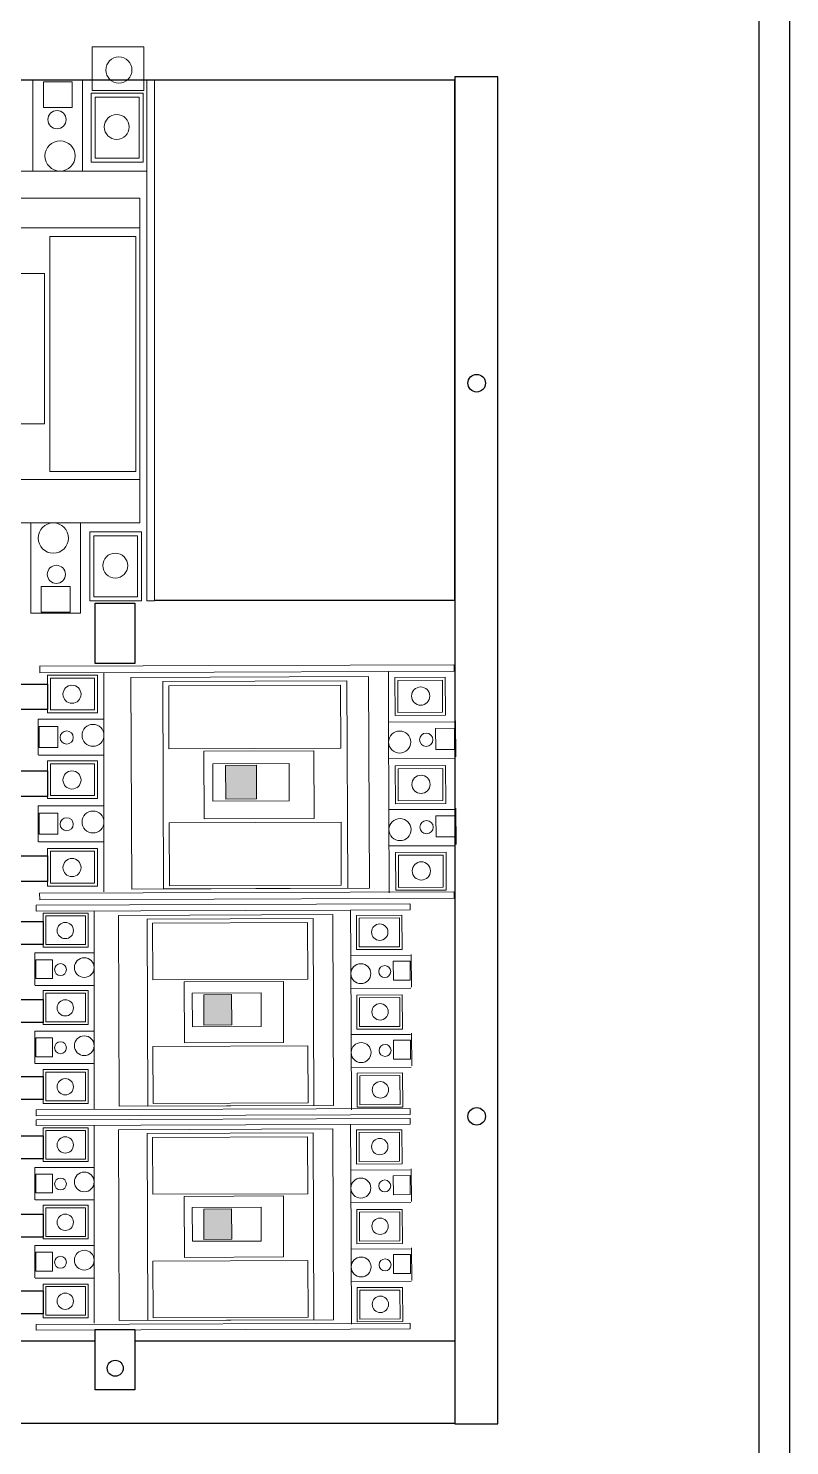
# Model space of a CAD drawing. Header units: inches. Extents: x 18739 to 22272, y 3658 to 7913.
# Drawn here: x 21216.49 to 21234.6, y 4867.96 to 4901.66 of the extents above; entities that cross this region are included whole.
import ezdxf

# ---------------------------------------------------------------- set-up
doc = ezdxf.new("R2010")
doc.units = ezdxf.units.IN
doc.header["$MEASUREMENT"] = 0
for name, color, linetype, lineweight in [('300-600AT', 7, 'Continuous', 13), ('CHASIS', 251, 'Continuous', 13), ('ENCLOSRURE', 7, 'Continuous', 20)]:
    doc.layers.add(name, color=color, linetype=linetype, lineweight=lineweight)

msp = doc.modelspace()

# ---------------------------------------------------------------- hatches: boundary and pattern name
at = {"layer": 'ENCLOSRURE'}
h = msp.add_hatch(color=3, dxfattribs=at)
h.dxf.hatch_style = 1
h.paths.add_polyline_path([(21221.18797, 4883.33502), (21221.919, 4883.33788), (21221.91586, 4884.13753), (21221.18484, 4884.13467)])
h = msp.add_hatch(color=3, dxfattribs=at)
h.dxf.hatch_style = 1
h.paths.add_polyline_path([(21220.66963, 4877.96129), (21221.32893, 4877.96387), (21221.32611, 4878.68507), (21220.66681, 4878.68248)])
h = msp.add_hatch(color=3, dxfattribs=at)
h.dxf.hatch_style = 1
h.paths.add_polyline_path([(21220.66963, 4872.86285), (21221.32893, 4872.86544), (21221.32611, 4873.58663), (21220.66681, 4873.58404)])

# ---------------------------------------------------------------- linework, layer by layer
at = {"color": 7}
for points in [[(21197.29193, 4916.1525), (21234.59875, 4916.1525), (21234.59875, 4859.99433), (21197.29193, 4859.99433)], [(21198.06717, 4915.23361), (21233.86543, 4915.23361), (21233.86543, 4860.8592), (21198.06717, 4860.8592)]]:
    msp.add_lwpolyline(points, close=True, dxfattribs=at)
at = {"color": 8}
for points in [[(21211.84964, 4888.05513), (21204.77007, 4888.05513), (21204.77007, 4900.43398), (21226.62698, 4900.43398), (21226.62698, 4888.05513), (21219.50787, 4888.05513)], [(21219.02917, 4870.45442), (21226.6356, 4870.45442), (21226.6356, 4868.48447), (21204.83246, 4868.48447), (21204.83246, 4870.45442), (21212.43372, 4870.45442)], [(21216.19681, 4870.45442), (21218.07635, 4870.45442)]]:
    msp.add_lwpolyline(points, dxfattribs=at)
for points in [[(21227.65561, 4900.50427), (21226.63933, 4900.50427), (21226.63933, 4868.47665), (21227.65561, 4868.47665)], [(21218.07927, 4887.99267), (21219.025, 4887.99267), (21219.025, 4886.55787), (21218.07927, 4886.55787)], [(21214.49816, 4886.06729), (21216.94715, 4886.06729), (21216.94715, 4885.46173), (21214.49816, 4885.46173)], [(21214.49816, 4884.00319), (21216.94715, 4884.00319), (21216.94715, 4883.39764), (21214.49816, 4883.39764)], [(21214.49816, 4881.98024), (21216.94715, 4881.98024), (21216.94715, 4881.37468), (21214.49816, 4881.37468)], [(21214.63618, 4880.42549), (21216.84489, 4880.42549), (21216.84489, 4879.87934), (21214.63618, 4879.87934)], [(21214.63618, 4878.56391), (21216.84489, 4878.56391), (21216.84489, 4878.01777), (21214.63618, 4878.01777)], [(21214.63618, 4876.73943), (21216.84489, 4876.73943), (21216.84489, 4876.19329), (21214.63618, 4876.19329)], [(21214.63618, 4875.32705), (21216.84489, 4875.32705), (21216.84489, 4874.78091), (21214.63618, 4874.78091)], [(21214.63618, 4873.46547), (21216.84489, 4873.46547), (21216.84489, 4872.91933), (21214.63618, 4872.91933)], [(21214.63618, 4871.64099), (21216.84489, 4871.64099), (21216.84489, 4871.09485), (21214.63618, 4871.09485)], [(21218.07927, 4870.71803), (21219.025, 4870.71803), (21219.025, 4869.28323), (21218.07927, 4869.28323)]]:
    msp.add_lwpolyline(points, close=True, dxfattribs=at)
for centre in [(21227.15585, 4893.22159), (21227.15585, 4875.78939)]:
    msp.add_circle(centre, 0.20907)
msp.add_circle((21218.55766, 4869.80007), 0.19034, dxfattribs=at)
at = {"layer": '300-600AT'}
for p, q in [((21216.59851, 4900.40781, -2052.84846), (21216.59851, 4898.26679, -2052.84846)), ((21216.59851, 4900.40781, -2139.55398), (21216.59851, 4898.26679, -2139.55398)), ((21216.59851, 4900.40781, -2223.46199), (21216.59851, 4898.26679, -2223.46199)), ((21216.60198, 4900.42605, -2052.84846), (21217.77802, 4900.42605, -2052.84846)), ((21217.77802, 4900.42605, -2052.84846), (21217.77802, 4898.26679, -2052.84846)), ((21219.30639, 4900.42605, -2052.84846), (21219.30639, 4888.04762, -2052.84846)), ((21219.30639, 4900.42605, -2052.84846), (21219.4933, 4900.42605, -2052.84846)), ((21219.4933, 4900.42605, -2052.84846), (21219.4933, 4888.04762, -2052.84846)), ((21213.75472, 4898.26679, -2052.84846), (21219.30639, 4898.26679, -2052.84846)), ((21216.55515, 4887.75703, -2052.84846), (21216.55515, 4889.89805, -2052.84846)), ((21217.73465, 4887.75703, -2052.84846), (21217.73465, 4889.89805, -2052.84846)), ((21217.73465, 4887.75703, -2139.55398), (21217.73465, 4889.89805, -2139.55398)), ((21217.73465, 4887.75703, -2223.46199), (21217.73465, 4889.89805, -2223.46199)), ((21219.30639, 4888.04762, -2052.84846), (21219.4933, 4888.04762, -2052.84846)), ((21217.73465, 4887.75703, -2052.84846), (21216.55515, 4887.75703, -2052.84846)), ((21216.76118, 4886.4922, -1405.75264), (21226.61556, 4886.52762, -1405.75264)), ((21216.76536, 4886.49228, -1405.75264), (21216.76598, 4886.33588, -1405.75264)), ((21226.62043, 4886.5277, -1405.75264), (21226.62104, 4886.3713, -1405.75264)), ((21225.05485, 4886.36517, -1405.75264), (21216.76134, 4886.33588, -1405.75264)), ((21218.28962, 4882.3177, -1393.31256), (21218.28962, 4886.34294, -1393.31256)), ((21225.05485, 4886.36517, -1405.75264), (21226.62104, 4886.3713, -1405.75264)), ((21225.05485, 4886.36517, -1469.17993), (21226.62104, 4886.3713, -1469.17993)), ((21225.05485, 4886.36517, -1530.56078), (21226.62104, 4886.3713, -1530.56078)), ((21225.05956, 4885.16224, -1405.75264), (21225.05485, 4886.36517, -1405.75264)), ((21225.05956, 4885.16224, -1469.17993), (21225.05485, 4886.36517, -1469.17993)), ((21225.05956, 4885.16224, -1530.56078), (21225.05485, 4886.36517, -1530.56078)), ((21216.72404, 4884.38211, -1393.31256), (21216.72404, 4885.2348, -1393.31256)), ((21216.72404, 4885.2348, -1393.31256), (21218.28962, 4885.2348, -1393.31256)), ((21226.62576, 4885.16837, -1405.75264), (21225.05956, 4885.16224, -1405.75264)), ((21226.62576, 4885.16837, -1469.17993), (21225.05956, 4885.16224, -1469.17993)), ((21226.62576, 4885.16837, -1530.56078), (21225.05956, 4885.16224, -1530.56078)), ((21225.05956, 4885.16224, -1405.75264), (21225.07547, 4881.10108, -1405.75264)), ((21226.65326, 4885.1971, -1405.75264), (21226.65663, 4884.3368, -1405.75264)), ((21216.73727, 4884.37959, -1393.31256), (21218.28962, 4884.37959, -1393.31256)), ((21216.73727, 4884.37959, -1456.17856), (21218.28962, 4884.37959, -1456.17856)), ((21216.73727, 4884.37959, -1517.01622), (21218.28962, 4884.37959, -1517.01622)), ((21226.64249, 4884.30559, -1405.75264), (21225.06294, 4884.2994, -1405.75264)), ((21216.72404, 4882.32022, -1393.31256), (21216.72404, 4883.1729, -1393.31256)), ((21216.72404, 4883.1729, -1393.31256), (21218.28962, 4883.1729, -1393.31256)), ((21226.66141, 4883.11681, -1405.75264), (21226.66478, 4882.25652, -1405.75264)), ((21226.63391, 4883.08809, -1405.75264), (21225.06771, 4883.08195, -1405.75264)), ((21226.63391, 4883.08809, -1469.17993), (21225.06771, 4883.08195, -1469.17993)), ((21226.63391, 4883.08809, -1530.56078), (21225.06771, 4883.08195, -1530.56078)), ((21216.73727, 4882.3177, -1393.31256), (21218.28962, 4882.3177, -1393.31256)), ((21216.73727, 4882.3177, -1456.17856), (21218.28962, 4882.3177, -1456.17856)), ((21216.73727, 4882.3177, -1517.01622), (21218.28962, 4882.3177, -1517.01622)), ((21218.28962, 4882.3177, -1393.31256), (21218.28962, 4881.12541, -1393.31256)), ((21218.28962, 4882.3177, -1456.17856), (21218.28962, 4881.12541, -1456.17856)), ((21218.28962, 4882.3177, -1517.01622), (21218.28962, 4881.12541, -1517.01622)), ((21226.65064, 4882.22531, -1405.75264), (21225.07109, 4882.21912, -1405.75264)), ((21216.76118, 4881.09554, -1405.75264), (21226.61556, 4881.13096, -1405.75264)), ((21216.76118, 4881.09561, -1405.75264), (21216.76179, 4880.93922, -1405.75264)), ((21226.62043, 4881.13103, -1405.75264), (21226.62104, 4880.97464, -1405.75264)), ((21216.67717, 4880.80871, -1267.83004), (21225.56471, 4880.84066, -1267.83004)), ((21216.68094, 4880.80878, -1267.83004), (21216.68149, 4880.66773, -1267.83004)), ((21225.05485, 4880.9685, -1405.75264), (21216.76134, 4880.93922, -1405.75264)), ((21225.05485, 4880.9685, -1405.75264), (21226.62104, 4880.97464, -1405.75264)), ((21225.05485, 4880.9685, -1469.17993), (21226.62104, 4880.97464, -1469.17993)), ((21225.05485, 4880.9685, -1530.56078), (21226.62104, 4880.97464, -1530.56078)), ((21225.5691, 4880.84073, -1267.83004), (21225.56965, 4880.69968, -1267.83004)), ((21224.15712, 4880.69414, -1267.83004), (21216.67731, 4880.66773, -1267.83004)), ((21218.05565, 4877.04378, -1256.61049), (21218.05565, 4880.6741, -1256.61049)), ((21224.15712, 4880.69414, -1267.83004), (21225.56965, 4880.69968, -1267.83004)), ((21224.15712, 4880.69414, -1325.03429), (21225.56965, 4880.69968, -1325.03429)), ((21224.15712, 4880.69414, -1380.39287), (21225.56965, 4880.69968, -1380.39287)), ((21224.16137, 4879.60923, -1267.83004), (21224.15712, 4880.69414, -1267.83004)), ((21224.16137, 4879.60923, -1325.03429), (21224.15712, 4880.69414, -1325.03429)), ((21224.16137, 4879.60923, -1380.39287), (21224.15712, 4880.69414, -1380.39287)), ((21216.64367, 4878.90565, -1256.61049), (21216.64367, 4879.67468, -1256.61049)), ((21216.64367, 4879.67468, -1256.61049), (21218.05565, 4879.67468, -1256.61049)), ((21225.5739, 4879.61477, -1267.83004), (21224.16137, 4879.60923, -1267.83004)), ((21225.5739, 4879.61477, -1325.03429), (21224.16137, 4879.60923, -1325.03429)), ((21225.5739, 4879.61477, -1380.39287), (21224.16137, 4879.60923, -1380.39287)), ((21224.16137, 4879.60923, -1267.83004), (21224.17572, 4875.94653, -1267.83004)), ((21225.5987, 4879.64067, -1267.83004), (21225.60174, 4878.86479, -1267.83004)), ((21216.6556, 4878.90338, -1256.61049), (21218.05565, 4878.90338, -1256.61049)), ((21216.6556, 4878.90338, -1313.30852), (21218.05565, 4878.90338, -1313.30852)), ((21216.6556, 4878.90338, -1368.17721), (21218.05565, 4878.90338, -1368.17721)), ((21225.58899, 4878.83664, -1267.83004), (21224.16442, 4878.83106, -1267.83004)), ((21216.64367, 4877.04605, -1256.61049), (21216.64367, 4877.81508, -1256.61049)), ((21216.64367, 4877.81508, -1256.61049), (21218.05565, 4877.81508, -1256.61049)), ((21225.58125, 4877.73858, -1267.83004), (21224.16872, 4877.73305, -1267.83004)), ((21225.58125, 4877.73858, -1325.03429), (21224.16872, 4877.73305, -1325.03429)), ((21225.58125, 4877.73858, -1380.39287), (21224.16872, 4877.73305, -1380.39287)), ((21225.60605, 4877.76449, -1267.83004), (21225.60909, 4876.9886, -1267.83004)), ((21216.6556, 4877.04378, -1256.61049), (21218.05565, 4877.04378, -1256.61049)), ((21216.6556, 4877.04378, -1313.30852), (21218.05565, 4877.04378, -1313.30852)), ((21216.6556, 4877.04378, -1368.17721), (21218.05565, 4877.04378, -1368.17721)), ((21218.05565, 4877.04378, -1256.61049), (21218.05565, 4875.96847, -1256.61049)), ((21218.05565, 4877.04378, -1313.30852), (21218.05565, 4875.96847, -1313.30852)), ((21218.05565, 4877.04378, -1368.17721), (21218.05565, 4875.96847, -1368.17721)), ((21225.59634, 4876.96045, -1267.83004), (21224.17177, 4876.95487, -1267.83004)), ((21216.67717, 4875.94153, -1267.83004), (21225.56471, 4875.97347, -1267.83004)), ((21216.67717, 4875.9416, -1267.83004), (21216.67772, 4875.80055, -1267.83004)), ((21216.67717, 4875.71028, -1267.83004), (21225.56471, 4875.74222, -1267.83004)), ((21224.15712, 4875.82696, -1267.83004), (21216.67731, 4875.80055, -1267.83004)), ((21216.68094, 4875.71035, -1267.83004), (21216.68149, 4875.56929, -1267.83004)), ((21224.15712, 4875.82696, -1267.83004), (21225.56965, 4875.83249, -1267.83004)), ((21224.15712, 4875.82696, -1325.03429), (21225.56965, 4875.83249, -1325.03429)), ((21224.15712, 4875.82696, -1380.39287), (21225.56965, 4875.83249, -1380.39287)), ((21225.5691, 4875.97355, -1267.83004), (21225.56965, 4875.83249, -1267.83004)), ((21225.5691, 4875.74229, -1267.83004), (21225.56965, 4875.60124, -1267.83004)), ((21224.15712, 4875.5957, -1267.83004), (21216.67731, 4875.56929, -1267.83004)), ((21218.05565, 4871.94534, -1256.61049), (21218.05565, 4875.57566, -1256.61049)), ((21224.15712, 4875.5957, -1267.83004), (21225.56965, 4875.60124, -1267.83004)), ((21224.15712, 4875.5957, -1325.03429), (21225.56965, 4875.60124, -1325.03429)), ((21224.15712, 4875.5957, -1380.39287), (21225.56965, 4875.60124, -1380.39287)), ((21224.16137, 4874.5108, -1267.83004), (21224.15712, 4875.5957, -1267.83004)), ((21224.16137, 4874.5108, -1325.03429), (21224.15712, 4875.5957, -1325.03429)), ((21224.16137, 4874.5108, -1380.39287), (21224.15712, 4875.5957, -1380.39287)), ((21216.64367, 4873.80721, -1256.61049), (21216.64367, 4874.57624, -1256.61049)), ((21216.64367, 4874.57624, -1256.61049), (21218.05565, 4874.57624, -1256.61049)), ((21225.5739, 4874.51633, -1267.83004), (21224.16137, 4874.5108, -1267.83004)), ((21225.5739, 4874.51633, -1325.03429), (21224.16137, 4874.5108, -1325.03429)), ((21225.5739, 4874.51633, -1380.39287), (21224.16137, 4874.5108, -1380.39287)), ((21224.16137, 4874.5108, -1267.83004), (21224.17572, 4870.84809, -1267.83004)), ((21225.5987, 4874.54224, -1267.83004), (21225.60174, 4873.76635, -1267.83004)), ((21216.6556, 4873.80494, -1256.61049), (21218.05565, 4873.80494, -1256.61049)), ((21216.6556, 4873.80494, -1313.30852), (21218.05565, 4873.80494, -1313.30852)), ((21216.6556, 4873.80494, -1368.17721), (21218.05565, 4873.80494, -1368.17721)), ((21225.58899, 4873.7382, -1267.83004), (21224.16442, 4873.73262, -1267.83004)), ((21216.64367, 4871.94761, -1256.61049), (21216.64367, 4872.71664, -1256.61049)), ((21216.64367, 4872.71664, -1256.61049), (21218.05565, 4872.71664, -1256.61049)), ((21225.60605, 4872.66605, -1267.83004), (21225.60909, 4871.89016, -1267.83004)), ((21225.58125, 4872.64015, -1267.83004), (21224.16872, 4872.63461, -1267.83004)), ((21225.58125, 4872.64015, -1325.03429), (21224.16872, 4872.63461, -1325.03429)), ((21225.58125, 4872.64015, -1380.39287), (21224.16872, 4872.63461, -1380.39287)), ((21216.6556, 4871.94534, -1256.61049), (21218.05565, 4871.94534, -1256.61049)), ((21216.6556, 4871.94534, -1313.30852), (21218.05565, 4871.94534, -1313.30852)), ((21216.6556, 4871.94534, -1368.17721), (21218.05565, 4871.94534, -1368.17721)), ((21218.05565, 4871.94534, -1256.61049), (21218.05565, 4870.87003, -1256.61049)), ((21218.05565, 4871.94534, -1313.30852), (21218.05565, 4870.87003, -1313.30852)), ((21218.05565, 4871.94534, -1368.17721), (21218.05565, 4870.87003, -1368.17721)), ((21225.59634, 4871.86202, -1267.83004), (21224.17177, 4871.85643, -1267.83004)), ((21216.67717, 4870.84309, -1267.83004), (21225.56471, 4870.87504, -1267.83004)), ((21216.67717, 4870.84316, -1267.83004), (21216.67772, 4870.70211, -1267.83004)), ((21224.15712, 4870.72852, -1267.83004), (21216.67731, 4870.70211, -1267.83004)), ((21224.15712, 4870.72852, -1267.83004), (21225.56965, 4870.73405, -1267.83004)), ((21224.15712, 4870.72852, -1325.03429), (21225.56965, 4870.73405, -1325.03429)), ((21224.15712, 4870.72852, -1380.39287), (21225.56965, 4870.73405, -1380.39287)), ((21225.5691, 4870.87511, -1267.83004), (21225.56965, 4870.73405, -1267.83004))]:
    msp.add_line(p, q, dxfattribs=at)
for points, elevation in [([(21216.84882, 4900.38726), (21217.53286, 4900.38726), (21217.53286, 4899.77674), (21216.84882, 4899.77674)], -2052.84846), ([(21217.9872, 4900.11721), (21219.21985, 4900.11721), (21219.21985, 4898.47824), (21217.9872, 4898.47824)], -2052.84846), ([(21212.26952, 4897.62224), (21219.14733, 4897.62224), (21219.14733, 4889.89805), (21212.26952, 4889.89805)], -2052.84846), ([(21219.14733, 4896.91819), (21212.40465, 4896.91819), (21212.40465, 4890.93136), (21219.14733, 4890.93136)], -1304.16346), ([(21219.05123, 4896.70985), (21219.05123, 4891.12207), (21217.00293, 4891.12207), (21217.00293, 4896.70985)], -1304.16346), ([(21216.87499, 4892.25835), (21214.67698, 4892.25835), (21214.67698, 4895.83387), (21216.87499, 4895.83387)], -1311.75533), ([(21219.18507, 4888.04762), (21217.95242, 4888.04762), (21217.95242, 4889.6866), (21219.18507, 4889.6866)], -2052.84846), ([(21217.48434, 4887.77758), (21216.8003, 4887.77758), (21216.8003, 4888.3881), (21217.48434, 4888.3881)], -2052.84846), ([(21216.94797, 4885.38647), (21216.94797, 4886.2802), (21218.13631, 4886.2802), (21218.13631, 4885.38647)], -1393.31256), ([(21224.58381, 4886.24684), (21224.60352, 4881.21559), (21218.95312, 4881.19344), (21218.9334, 4886.2247)], -1405.75264), ([(21224.08849, 4881.21357), (21224.06916, 4886.14598), (21219.68968, 4886.12881), (21219.70901, 4881.19641)], -858.07051), ([(21226.40903, 4886.22855), (21226.41256, 4885.32684), (21225.21362, 4885.32215), (21225.21008, 4886.22385)], -1405.75264), ([(21223.92305, 4884.54069), (21219.83548, 4884.52467), (21219.8296, 4886.02304), (21223.91717, 4886.03906)], -858.07051), ([(21216.75217, 4884.56108), (21216.75217, 4885.05704), (21217.19483, 4885.05704), (21217.19483, 4884.56108)], -1393.31256), ([(21226.62558, 4885.01641), (21226.62755, 4884.51603), (21226.18094, 4884.51428), (21226.17898, 4885.01466)], -1405.75264), ([(21220.67321, 4882.86247), (21220.66691, 4884.47036), (21223.28248, 4884.48061), (21223.28878, 4882.87272)], -863.62416), ([(21216.94797, 4883.34753), (21216.94797, 4884.24127), (21218.13631, 4884.24127), (21218.13631, 4883.34753)], -1393.31256), ([(21220.88207, 4883.2857), (21220.87859, 4884.17485), (21222.69291, 4884.18196), (21222.6964, 4883.29281)], -863.62416), ([(21221.18797, 4883.33502), (21221.18484, 4884.13467), (21221.91586, 4884.13753), (21221.919, 4883.33788)], -863.62416), ([(21226.41726, 4884.12852), (21226.42079, 4883.22681), (21225.22185, 4883.22211), (21225.21831, 4884.12382)], -1405.75264), ([(21216.75217, 4882.49919), (21216.75217, 4882.99515), (21217.19483, 4882.99515), (21217.19483, 4882.49919)], -1393.31256), ([(21223.93581, 4881.28327), (21219.84824, 4881.26725), (21219.84237, 4882.76562), (21223.92994, 4882.78164)], -858.07051), ([(21226.63374, 4882.93613), (21226.6357, 4882.43574), (21226.18909, 4882.43399), (21226.18713, 4882.93438)], -1405.75264), ([(21216.94797, 4881.26607), (21216.94797, 4882.1598), (21218.13631, 4882.1598), (21218.13631, 4881.26607)], -1393.31256), ([(21226.42532, 4882.0714), (21226.42885, 4881.16969), (21225.22991, 4881.16499), (21225.22637, 4882.0667)], -1405.75264), ([(21216.84563, 4879.81146), (21216.84563, 4880.61751), (21217.91738, 4880.61751), (21217.91738, 4879.81146)], -1256.61049), ([(21223.73229, 4880.58742), (21223.75007, 4876.0498), (21218.65405, 4876.02983), (21218.63627, 4880.56745)], -1267.83004), ([(21223.28557, 4876.04798), (21223.26814, 4880.49646), (21219.31834, 4880.48098), (21219.33578, 4876.0325)], -773.88264), ([(21225.37843, 4880.57093), (21225.38162, 4879.75769), (21224.30031, 4879.75345), (21224.29712, 4880.56669)], -1267.83004), ([(21223.13636, 4879.04867), (21219.44983, 4879.03422), (21219.44454, 4880.38558), (21223.13106, 4880.40003)], -773.88264), ([(21216.66904, 4879.06706), (21216.66904, 4879.51436), (21217.06827, 4879.51436), (21217.06827, 4879.06706)], -1256.61049), ([(21225.57374, 4879.47772), (21225.57551, 4879.02643), (21225.17272, 4879.02485), (21225.17096, 4879.47614)], -1267.83004), ([(21216.84563, 4877.97258), (21216.84563, 4878.77862), (21217.91738, 4878.77862), (21217.91738, 4877.97258)], -1256.61049), ([(21220.20538, 4877.5351), (21220.1997, 4878.98524), (21222.55864, 4878.99448), (21222.56432, 4877.54435)], -778.89141), ([(21220.39375, 4877.91681), (21220.3906, 4878.71872), (21222.02692, 4878.72513), (21222.03006, 4877.92322)], -778.89141), ([(21220.66963, 4877.96129), (21220.66681, 4878.68248), (21221.32611, 4878.68507), (21221.32893, 4877.96387)], -778.89141), ([(21225.38586, 4878.67694), (21225.38904, 4877.8637), (21224.30773, 4877.85946), (21224.30454, 4878.6727)], -1267.83004), ([(21216.66904, 4877.20747), (21216.66904, 4877.65477), (21217.06827, 4877.65477), (21217.06827, 4877.20747)], -1256.61049), ([(21223.14787, 4876.11084), (21219.46135, 4876.0964), (21219.45605, 4877.44776), (21223.14258, 4877.46221)], -773.88264), ([(21225.5811, 4877.60153), (21225.58287, 4877.15025), (21225.18008, 4877.14867), (21225.17831, 4877.59996)], -1267.83004), ([(21216.84563, 4876.09533), (21216.84563, 4876.90138), (21217.91738, 4876.90138), (21217.91738, 4876.09533)], -1256.61049), ([(21225.39313, 4876.82165), (21225.39631, 4876.00841), (21224.315, 4876.00417), (21224.31182, 4876.81741)], -1267.83004), ([(21216.84563, 4874.71303), (21216.84563, 4875.51907), (21217.91738, 4875.51907), (21217.91738, 4874.71303)], -1256.61049), ([(21223.73229, 4875.48899), (21223.75007, 4870.95137), (21218.65405, 4870.93139), (21218.63627, 4875.46901)], -1267.83004), ([(21223.28557, 4870.94954), (21223.26814, 4875.39802), (21219.31834, 4875.38254), (21219.33578, 4870.93407)], -773.88264), ([(21225.37843, 4875.47249), (21225.38162, 4874.65925), (21224.30031, 4874.65502), (21224.29712, 4875.46825)], -1267.83004), ([(21223.13636, 4873.95023), (21219.44983, 4873.93578), (21219.44454, 4875.28714), (21223.13106, 4875.30159)], -773.88264), ([(21216.66904, 4873.96862), (21216.66904, 4874.41592), (21217.06827, 4874.41592), (21217.06827, 4873.96862)], -1256.61049), ([(21225.57374, 4874.37928), (21225.57551, 4873.92799), (21225.17272, 4873.92641), (21225.17096, 4874.3777)], -1267.83004), ([(21216.84563, 4872.87414), (21216.84563, 4873.68019), (21217.91738, 4873.68019), (21217.91738, 4872.87414)], -1256.61049), ([(21220.20538, 4872.43667), (21220.1997, 4873.8868), (21222.55864, 4873.89605), (21222.56432, 4872.44591)], -778.89141), ([(21220.39375, 4872.81837), (21220.3906, 4873.62028), (21222.02692, 4873.62669), (21222.03006, 4872.82478)], -778.89141), ([(21220.66963, 4872.86285), (21220.66681, 4873.58404), (21221.32611, 4873.58663), (21221.32893, 4872.86544)], -778.89141), ([(21225.38586, 4873.5785), (21225.38904, 4872.76526), (21224.30773, 4872.76102), (21224.30454, 4873.57426)], -1267.83004), ([(21216.66904, 4872.10903), (21216.66904, 4872.55633), (21217.06827, 4872.55633), (21217.06827, 4872.10903)], -1256.61049), ([(21223.14787, 4871.01241), (21219.46135, 4870.99796), (21219.45605, 4872.34932), (21223.14258, 4872.36377)], -773.88264), ([(21225.5811, 4872.5031), (21225.58287, 4872.05181), (21225.18008, 4872.05023), (21225.17831, 4872.50152)], -1267.83004), ([(21216.84563, 4870.99689), (21216.84563, 4871.80294), (21217.91738, 4871.80294), (21217.91738, 4870.99689)], -1256.61049), ([(21225.39313, 4871.72321), (21225.39631, 4870.90997), (21224.315, 4870.90573), (21224.31182, 4871.71897)], -1267.83004)]:
    msp.add_lwpolyline(points, close=True, dxfattribs=dict(at, elevation=elevation))
for centre, radius in [((21217.17371, 4899.48853, -2052.84846), 0.21585), ((21217.24694, 4898.62546, -2052.84846), 0.35953), ((21217.24694, 4898.62546, -2137.76574), 0.35953), ((21217.08623, 4889.53938, -2052.84846), 0.35953), ((21217.08623, 4889.53938, -2137.76574), 0.35953), ((21217.15945, 4888.6763, -2052.84846), 0.21585), ((21217.40379, 4884.79665, -1393.31256), 0.1565), ((21218.02957, 4884.84974, -1393.31256), 0.26068), ((21218.02957, 4884.84974, -1454.88199), 0.26068), ((21225.32379, 4884.68893, -1405.75264), 0.263), ((21225.32379, 4884.68893, -1467.87179), 0.263), ((21225.95494, 4884.74496, -1405.75264), 0.1579), ((21217.40379, 4882.73475, -1393.31256), 0.1565), ((21218.02957, 4882.78784, -1393.31256), 0.26068), ((21218.02957, 4882.78784, -1454.88199), 0.26068), ((21225.33195, 4882.60864, -1405.75264), 0.263), ((21225.33195, 4882.60864, -1467.87179), 0.263), ((21225.96309, 4882.66468, -1405.75264), 0.1579), ((21217.25673, 4879.27951, -1256.61049), 0.14115), ((21217.82111, 4879.32739, -1256.61049), 0.2351), ((21217.82111, 4879.32739, -1312.13916), 0.2351), ((21224.39968, 4879.18236, -1267.83004), 0.2372), ((21224.39968, 4879.18236, -1323.85449), 0.2372), ((21224.9689, 4879.2329, -1267.83004), 0.14241), ((21217.25673, 4877.41992, -1256.61049), 0.14115), ((21217.82111, 4877.4678, -1256.61049), 0.2351), ((21217.82111, 4877.4678, -1312.13916), 0.2351), ((21224.40703, 4877.30618, -1267.83004), 0.2372), ((21224.40703, 4877.30618, -1323.85449), 0.2372), ((21224.97625, 4877.35672, -1267.83004), 0.14241), ((21217.82111, 4874.22896, -1256.61049), 0.2351), ((21217.82111, 4874.22896, -1312.13916), 0.2351), ((21217.25673, 4874.18107, -1256.61049), 0.14115), ((21224.39968, 4874.08392, -1267.83004), 0.2372), ((21224.39968, 4874.08392, -1323.85449), 0.2372), ((21224.9689, 4874.13446, -1267.83004), 0.14241), ((21217.25673, 4872.32148, -1256.61049), 0.14115), ((21217.82111, 4872.36936, -1256.61049), 0.2351), ((21217.82111, 4872.36936, -1312.13916), 0.2351), ((21224.40703, 4872.20774, -1267.83004), 0.2372), ((21224.40703, 4872.20774, -1323.85449), 0.2372), ((21224.97625, 4872.25828, -1267.83004), 0.14241)]:
    msp.add_circle(centre, radius, dxfattribs=at)
at = {"layer": 'CHASIS'}
for points, elevation in [([(21218.01088, 4900.1823), (21218.01088, 4901.21853), (21219.2407, 4901.21853), (21219.2407, 4900.1823)], -2052.84846), ([(21218.08223, 4900.02219), (21219.12482, 4900.02219), (21219.12482, 4898.57327), (21218.08223, 4898.57327)], -2052.84846), ([(21218.04745, 4889.59157), (21219.09005, 4889.59157), (21219.09005, 4888.14265), (21218.04745, 4888.14265)], -2052.84846), ([(21217.01687, 4885.45537), (21217.01687, 4886.2113), (21218.06741, 4886.2113), (21218.06741, 4885.45537)], -1393.31256), ([(21226.33978, 4886.15877), (21226.34277, 4885.39609), (21225.28286, 4885.39193), (21225.27987, 4886.15461)], -1405.75264), ([(21217.01687, 4883.41643), (21217.01687, 4884.17237), (21218.06741, 4884.17237), (21218.06741, 4883.41643)], -1393.31256), ([(21226.34801, 4884.05873), (21226.351, 4883.29605), (21225.29109, 4883.2919), (21225.2881, 4884.05458)], -1405.75264), ([(21217.01687, 4881.33497), (21217.01687, 4882.0909), (21218.06741, 4882.0909), (21218.06741, 4881.33497)], -1393.31256), ([(21226.35608, 4882.00161), (21226.35906, 4881.23893), (21225.29915, 4881.23478), (21225.29616, 4881.99746)], -1405.75264), ([(21216.90777, 4879.8736), (21216.90777, 4880.55537), (21217.85524, 4880.55537), (21217.85524, 4879.8736)], -1256.61049), ([(21225.31598, 4880.50799), (21225.31868, 4879.82014), (21224.36276, 4879.81639), (21224.36006, 4880.50424)], -1267.83004), ([(21216.90777, 4878.03472), (21216.90777, 4878.71648), (21217.85524, 4878.71648), (21217.85524, 4878.03472)], -1256.61049), ([(21225.32341, 4878.614), (21225.3261, 4877.92615), (21224.37018, 4877.9224), (21224.36749, 4878.61025)], -1267.83004), ([(21216.90777, 4876.15747), (21216.90777, 4876.83924), (21217.85524, 4876.83924), (21217.85524, 4876.15747)], -1256.61049), ([(21225.33068, 4876.75871), (21225.33337, 4876.07086), (21224.37745, 4876.06711), (21224.37476, 4876.75496)], -1267.83004), ([(21216.90777, 4874.77517), (21216.90777, 4875.45693), (21217.85524, 4875.45693), (21217.85524, 4874.77517)], -1256.61049), ([(21225.31598, 4875.40955), (21225.31868, 4874.7217), (21224.36276, 4874.71796), (21224.36006, 4875.40581)], -1267.83004), ([(21216.90777, 4872.93628), (21216.90777, 4873.61805), (21217.85524, 4873.61805), (21217.85524, 4872.93628)], -1256.61049), ([(21225.32341, 4873.51556), (21225.3261, 4872.82771), (21224.37018, 4872.82396), (21224.36749, 4873.51181)], -1267.83004), ([(21216.90777, 4871.05903), (21216.90777, 4871.7408), (21217.85524, 4871.7408), (21217.85524, 4871.05903)], -1256.61049), ([(21225.33068, 4871.66027), (21225.33337, 4870.97242), (21224.37745, 4870.96867), (21224.37476, 4871.65652)], -1267.83004)]:
    msp.add_lwpolyline(points, close=True, dxfattribs=dict(at, elevation=elevation))
for centre, radius in [((21218.64554, 4900.66851, -1391.16621), 0.31085), ((21218.59398, 4899.31422, -2052.84846), 0.29628), ((21218.59398, 4899.31422, -2141.91366), 0.29628), ((21218.59398, 4899.31422, -2227.34835), 0.29628), ((21218.5592, 4888.8836, -2052.84846), 0.29628), ((21218.5592, 4888.8836, -2141.91366), 0.29628), ((21218.5592, 4888.8836, -2227.34835), 0.29628), ((21217.53018, 4885.82641, -1393.31256), 0.21482), ((21217.53018, 4885.82641, -1457.88945), 0.21482), ((21217.53018, 4885.82641, -1519.83403), 0.21482), ((21225.82336, 4885.78238, -1405.75264), 0.21674), ((21225.82336, 4885.78238, -1470.9061), 0.21674), ((21225.82336, 4885.78238, -1533.40375), 0.21674), ((21217.53018, 4883.78748, -1393.31256), 0.21482), ((21217.53018, 4883.78748, -1457.88945), 0.21482), ((21217.53018, 4883.78748, -1519.83403), 0.21482), ((21225.83159, 4883.68235, -1405.75264), 0.21674), ((21225.83159, 4883.68235, -1470.9061), 0.21674), ((21225.83159, 4883.68235, -1533.40375), 0.21674), ((21217.53018, 4881.70601, -1393.31256), 0.21482), ((21217.53018, 4881.70601, -1457.88945), 0.21482), ((21217.53018, 4881.70601, -1519.83403), 0.21482), ((21225.83965, 4881.62522, -1405.75264), 0.21674), ((21225.83965, 4881.62522, -1470.9061), 0.21674), ((21225.83965, 4881.62522, -1533.40375), 0.21674), ((21217.37072, 4880.20825, -1256.61049), 0.19374), ((21217.37072, 4880.20825, -1314.85155), 0.19374), ((21217.37072, 4880.20825, -1370.71857), 0.19374), ((21224.85023, 4880.16853, -1267.83004), 0.19547), ((21224.85023, 4880.16853, -1326.5911), 0.19547), ((21224.85023, 4880.16853, -1382.95692), 0.19547), ((21217.37072, 4878.36936, -1256.61049), 0.19374), ((21217.37072, 4878.36936, -1314.85155), 0.19374), ((21217.37072, 4878.36936, -1370.71857), 0.19374), ((21224.85765, 4878.27454, -1267.83004), 0.19547), ((21224.85765, 4878.27454, -1326.5911), 0.19547), ((21224.85765, 4878.27454, -1382.95692), 0.19547), ((21217.37072, 4876.49211, -1256.61049), 0.19374), ((21217.37072, 4876.49211, -1314.85155), 0.19374), ((21217.37072, 4876.49211, -1370.71857), 0.19374), ((21224.86492, 4876.41925, -1267.83004), 0.19547), ((21224.86492, 4876.41925, -1326.5911), 0.19547), ((21224.86492, 4876.41925, -1382.95692), 0.19547), ((21217.37072, 4875.10981, -1256.61049), 0.19374), ((21217.37072, 4875.10981, -1314.85155), 0.19374), ((21217.37072, 4875.10981, -1370.71857), 0.19374), ((21224.85023, 4875.0701, -1267.83004), 0.19547), ((21224.85023, 4875.0701, -1326.5911), 0.19547), ((21224.85023, 4875.0701, -1382.95692), 0.19547), ((21217.37072, 4873.27092, -1256.61049), 0.19374), ((21217.37072, 4873.27092, -1314.85155), 0.19374), ((21217.37072, 4873.27092, -1370.71857), 0.19374), ((21224.85765, 4873.1761, -1267.83004), 0.19547), ((21224.85765, 4873.1761, -1326.5911), 0.19547), ((21224.85765, 4873.1761, -1382.95692), 0.19547), ((21217.37072, 4871.39367, -1256.61049), 0.19374), ((21217.37072, 4871.39367, -1314.85155), 0.19374), ((21217.37072, 4871.39367, -1370.71857), 0.19374), ((21224.86492, 4871.32081, -1267.83004), 0.19547), ((21224.86492, 4871.32081, -1326.5911), 0.19547), ((21224.86492, 4871.32081, -1382.95692), 0.19547)]:
    msp.add_circle(centre, radius, dxfattribs=at)

doc.saveas('drawing.dxf')
